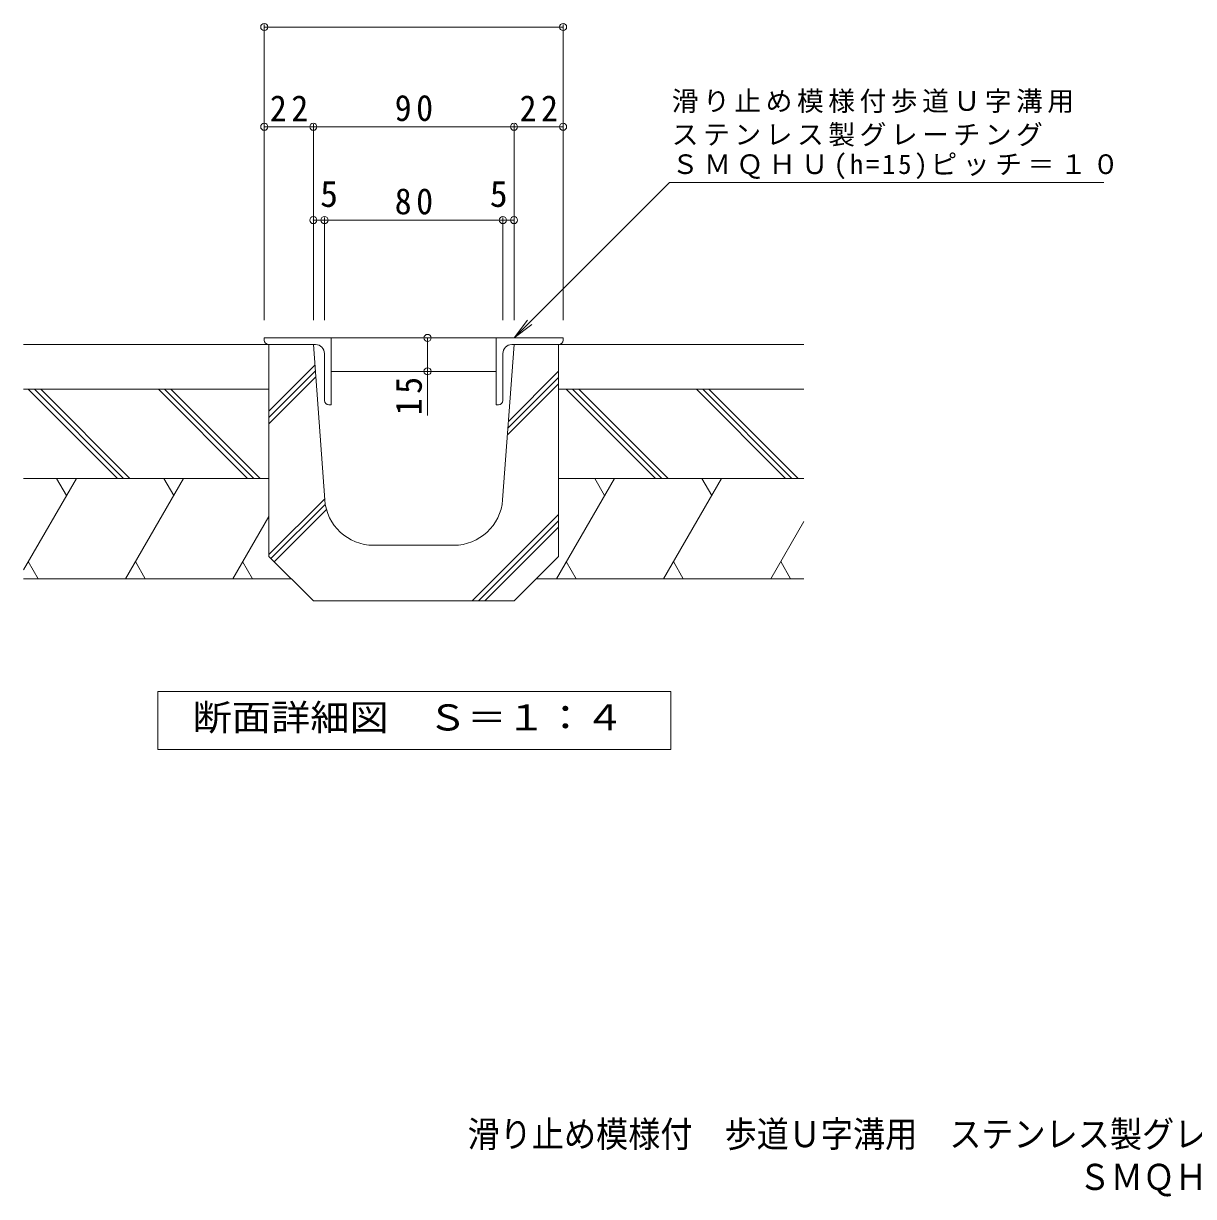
# Model space of a CAD drawing. Units: millimetres on the paper, enlarged 10 times, with parts at other scales. Extents: x -1607 to 1699, y -1375 to 1187.
# Drawn here: x -1348 to -36, y -1375 to -60 of the extents above; entities that cross this region are included whole.
import ezdxf
from ezdxf.enums import TextEntityAlignment as Align

# ---------------------------------------------------------------- set-up
doc = ezdxf.new("R2010")
doc.units = ezdxf.units.MM
doc.header["$LTSCALE"] = 10
doc.header["$PDMODE"] = 32
doc.header["$PDSIZE"] = 8
doc.layers.add('A-0', color=6, linetype='Continuous', lineweight=5)
doc.layers.add('F-5', color=2, linetype='Continuous')
doc.styles.add('ＭＳ ゴシック', font='')
doc.styles.get('ＭＳ ゴシック').set_extended_font_data('MS Gothic')

msp = doc.modelspace()

# ---------------------------------------------------------------- linework, layer by layer
at = {"layer": 'A-0', "color": 7, "lineweight": 9}
for p, q in [((-1077.55, -60.5), (-1077.55, -392.18)), ((-1077.55, -63.5), (-742.55, -63.5)), ((-742.55, -60.5), (-742.55, -392.18)), ((-1022.55, -175.32), (-1077.55, -175.32)), ((-1022.55, -172.32), (-1022.55, -392.18)), ((-797.55, -175.32), (-1022.55, -175.32)), ((-797.55, -172.32), (-797.55, -392.18)), ((-742.55, -175.32), (-797.55, -175.32)), ((-797.55, -412.18), (-623.08, -237.71)), ((-623.08, -237.71), (-136.2, -237.71)), ((-1010.05, -280.01), (-1022.55, -280.01)), ((-1010.05, -277.01), (-1010.05, -392.18)), ((-810.05, -280.01), (-1010.05, -280.01)), ((-810.05, -277.01), (-810.05, -392.18)), ((-797.55, -280.01), (-810.05, -280.01)), ((-797.55, -412.18), (-782.33, -392.34)), ((-797.55, -412.18), (-777.72, -396.96)), ((-894.49, -412.18), (-894.49, -449.68)), ((-894.49, -449.68), (-894.49, -499))]:
    msp.add_line(p, q, dxfattribs=at)
at = {"layer": 'A-0'}
for p, q in [((-1347.55, -419.68), (-1072.55, -419.68)), ((-1072.55, -419.68), (-1072.55, -657.18)), ((-797.55, -419.68), (-810.35, -593.71)), ((-472.55, -419.68), (-797.55, -419.68)), ((-1072.55, -494.43), (-1020.86, -442.74)), ((-1072.55, -501.5), (-1020.37, -449.32)), ((-1072.55, -508.57), (-1019.89, -455.91)), ((-804.44, -513.39), (-747.55, -456.5)), ((-803.88, -505.76), (-747.55, -449.43)), ((-1347.55, -469.68), (-1072.55, -469.68)), ((-1242.28, -569.68), (-1342.28, -469.68)), ((-1235.21, -569.68), (-1335.21, -469.68)), ((-1228.13, -569.68), (-1328.13, -469.68)), ((-1096.33, -569.68), (-1196.33, -469.68)), ((-1089.26, -569.68), (-1189.26, -469.68)), ((-1082.19, -569.68), (-1182.19, -469.68)), ((-805, -521.02), (-747.55, -463.57)), ((-472.55, -469.68), (-747.55, -469.68)), ((-639.03, -569.68), (-739.03, -469.68)), ((-631.96, -569.68), (-731.96, -469.68)), ((-624.89, -569.68), (-724.89, -469.68)), ((-493.08, -569.68), (-593.08, -469.68)), ((-486.01, -569.68), (-586.01, -469.68)), ((-478.94, -569.68), (-578.94, -469.68)), ((-1288.26, -569.68), (-1347.55, -672.37)), ((-1347.55, -569.68), (-1072.55, -569.68)), ((-1310.33, -569.68), (-1299.3, -588.79)), ((-1168.08, -569.68), (-1233.03, -682.18)), ((-1190.15, -569.68), (-1179.11, -588.79)), ((-685.02, -569.68), (-749.97, -682.18)), ((-472.55, -569.68), (-747.55, -569.68)), ((-707.09, -569.68), (-696.05, -588.79)), ((-564.83, -569.68), (-629.78, -682.18)), ((-586.9, -569.68), (-575.87, -588.79)), ((-1072.55, -655.16), (-1009.83, -592.45)), ((-1070.02, -659.71), (-1009.14, -598.82)), ((-1066.49, -663.24), (-1007.84, -604.6)), ((-1072.55, -612.4), (-1112.84, -682.18)), ((-844.57, -707.18), (-747.55, -610.16)), ((-837.5, -707.18), (-747.55, -617.23)), ((-472.55, -618.02), (-509.6, -682.18)), ((-830.42, -707.18), (-747.55, -624.31)), ((-1072.55, -657.18), (-1022.55, -707.18)), ((-954.9, -644.68), (-865.2, -644.68)), ((-1331.15, -682.18), (-1342.18, -663.07)), ((-1210.96, -682.18), (-1221.99, -663.07)), ((-1090.77, -682.18), (-1101.81, -663.07)), ((-727.9, -682.18), (-738.94, -663.07)), ((-607.72, -682.18), (-618.75, -663.07)), ((-487.53, -682.18), (-498.56, -663.07)), ((-1047.55, -682.18), (-1347.55, -682.18)), ((-472.55, -682.18), (-772.55, -682.18)), ((-1022.55, -707.18), (-797.55, -707.18))]:
    msp.add_line(p, q, dxfattribs=at)
at = {"layer": 'A-0', "color": 3, "lineweight": 9}
for p, q in [((-1002.55, -412.18), (-1077.55, -412.18)), ((-1077.55, -414.68), (-1077.55, -412.18)), ((-1072.55, -419.68), (-1020.05, -419.68)), ((-1002.55, -412.18), (-1002.55, -487.18)), ((-817.55, -412.18), (-1002.55, -412.18)), ((-817.55, -412.18), (-817.55, -487.18)), ((-817.55, -412.18), (-742.55, -412.18)), ((-747.55, -419.68), (-800.05, -419.68)), ((-742.55, -414.68), (-742.55, -412.18)), ((-1010.05, -482.18), (-1010.05, -429.68)), ((-810.05, -482.18), (-810.05, -429.68)), ((-1002.55, -449.68), (-817.55, -449.68)), ((-1005.05, -487.18), (-1002.55, -487.18)), ((-815.05, -487.18), (-817.55, -487.18))]:
    msp.add_line(p, q, dxfattribs=at)
at = {"layer": 'A-0'}
for points in [[(-1072.55, -419.68), (-1022.55, -419.68), (-1009.76, -593.71)], [(-797.55, -419.68), (-747.55, -419.68), (-747.55, -657.18), (-797.55, -707.18)]]:
    msp.add_lwpolyline(points, dxfattribs=at)
at = {"layer": 'A-0', "color": 7, "lineweight": 9}
msp.add_lwpolyline([(-1196.81, -873.72), (-1196.81, -808.72), (-621.81, -808.72), (-621.81, -873.72)], close=True, dxfattribs=at)
at = {"layer": 'A-0', "color": 3, "lineweight": 9}
for centre, radius, start, end in [((-1072.55, -414.68), 5, 180, 270), ((-1020.05, -429.68), 10, 0, 90), ((-800.05, -429.68), 10, 90, 180), ((-747.55, -414.68), 5, 270, 0), ((-1005.05, -482.18), 5, 180, 270), ((-815.05, -482.18), 5, 270, 0)]:
    msp.add_arc(centre, radius, start, end, dxfattribs=at)
at = {"layer": 'A-0'}
for centre, start, end in [((-954.9, -589.68), 184.20536, 270), ((-865.2, -589.68), 270, 355.79464)]:
    msp.add_arc(centre, 55, start, end, dxfattribs=at)
at = {"layer": 'A-0', "color": 7}
for p in [(-1077.55, -63.5), (-742.55, -63.5), (-1077.55, -175.32), (-1022.55, -175.32), (-797.55, -175.32), (-742.55, -175.32), (-1022.55, -280.01), (-1010.05, -280.01), (-810.05, -280.01), (-797.55, -280.01), (-894.49, -412.18), (-894.49, -449.68)]:
    msp.add_point(p, dxfattribs=at)

# ---------------------------------------------------------------- texts
at = {"layer": 'A-0', "color": 2, "style": 'ＭＳ ゴシック'}
for p in [(-1014.9, -274.01), (-824.68, -274.01)]:
    msp.add_text('5', height=29.33, dxfattribs=at).set_placement(p, align=Align.BOTTOM_LEFT)
at = {"layer": 'A-0', "color": 2, "style": 'ＭＳ ゴシック', "width": 1.1}
msp.add_text('断面詳細図\u3000Ｓ＝１：４', height=29.33, dxfattribs=at).set_placement((-1158.04, -861.22), align=Align.BOTTOM_LEFT)
at = {"layer": 'A-0', "color": 2, "char_height": 29.33, "attachment_point": 7, "style": 'ＭＳ ゴシック'}
for s, insert in [('\\T1.27;\\W0.95;22', (-1071.3, -169.32)), ('\\T1.27;\\W0.95;90', (-931.3, -169.32)), ('\\T1.27;\\W0.95;22', (-791.3, -169.32)), ('\\T1.27;\\W0.95;80', (-931.3, -274.01))]:
    msp.add_mtext(s, dxfattribs=dict(at, insert=insert))
at = {"layer": 'A-0', "color": 7, "char_height": 21.99, "attachment_point": 7, "style": 'ＭＳ ゴシック'}
for s, insert in [('\\T1.17;滑り止め模様付歩道Ｕ字溝用', (-620.68, -160.09)), ('\\T1.17;ステンレス製グレーチング', (-620.68, -197.55)), ('\\T1.21;ＳＭＱＨＵ(h=15)ピッチ＝１０', (-620.68, -234.19))]:
    msp.add_mtext(s, dxfattribs=dict(at, insert=insert))
at = {"layer": 'A-0', "color": 2, "insert": (-900.49, -498.93), "char_height": 29.33, "attachment_point": 7, "rotation": 90, "style": 'ＭＳ ゴシック'}
msp.add_mtext('\\T1.27;\\W0.95;15', dxfattribs=at)
at = {"layer": 'F-5', "style": 'ＭＳ ゴシック', "width": 0.9}
for s, p in [('滑り止め模様付\u3000歩道Ｕ字溝用\u3000ステンレス製グレーチング', (-849.55, -1328.51)), ('ＳＭＱＨＵ\u3000９１５\u3000Ｐ＝１０', (-164.51, -1376.51))]:
    msp.add_text(s, height=29.33, dxfattribs=at).set_placement(p, align=Align.BOTTOM_LEFT)

doc.saveas('drawing.dxf')
